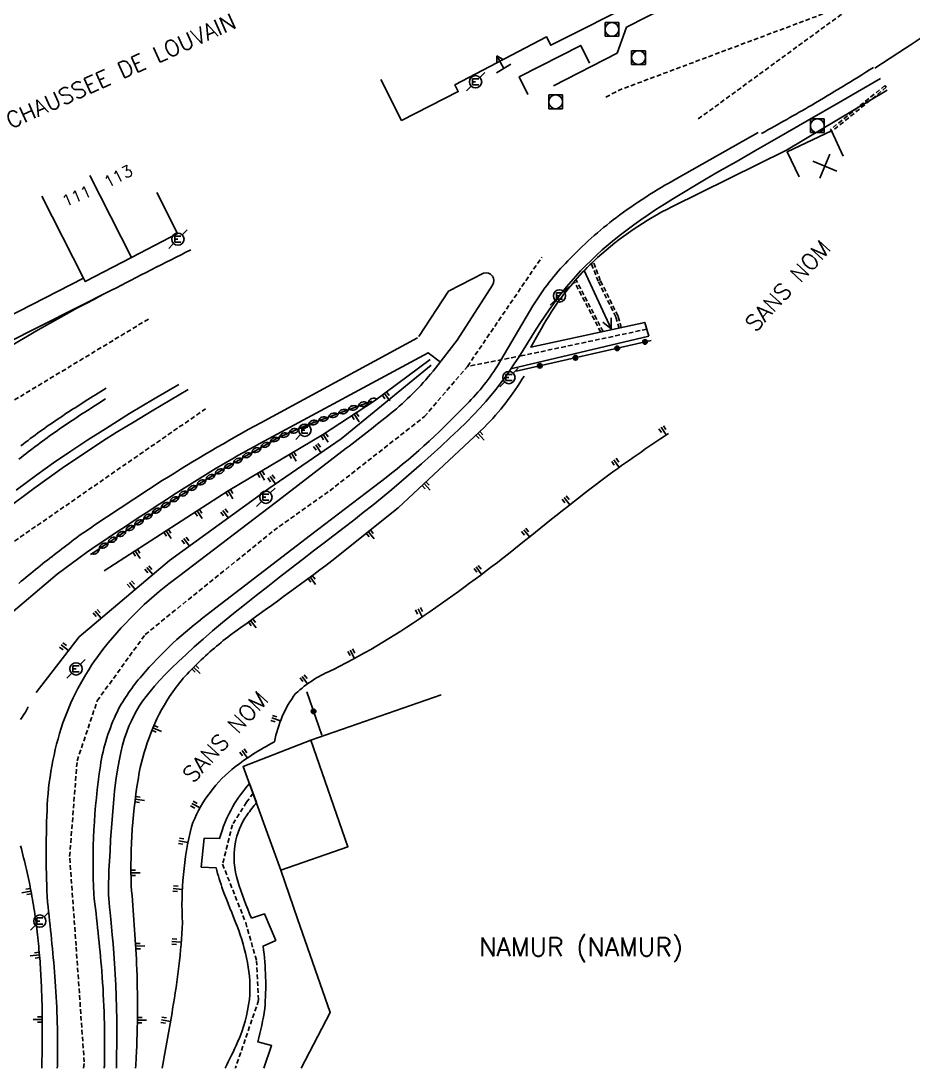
# Model space of a CAD drawing. Header units: millimetres. Extents: x 184999 to 186001, y 128999 to 130000.
# Drawn here: x 185464.3 to 185561.2, y 129000 to 129113.6 of the extents above; entities that cross this region are included whole.
import ezdxf
from ezdxf.enums import TextEntityAlignment as Align

# ---------------------------------------------------------------- set-up
doc = ezdxf.new("R2010")
doc.units = ezdxf.units.MM
doc.linetypes.add('DASHED', pattern=[0.75, 0.5, -0.25])
doc.layers.get('0').update_dxf_attribs({"linetype": 'CONTINUOUS'})
for name, color, linetype in [('W0001', 6, 'DASHED'), ('W0008', 7, 'CONTINUOUS'), ('W0100', 7, 'CONTINUOUS'), ('W0112', 1, 'DASHED'), ('W0211', 2, 'CONTINUOUS'), ('W0310', 3, 'CONTINUOUS'), ('W0322', 7, 'CONTINUOUS'), ('W0420', 7, 'CONTINUOUS'), ('W0471', 7, 'CONTINUOUS'), ('W0980', 7, 'CONTINUOUS'), ('W0989', 7, 'CONTINUOUS'), ('W0991', 7, 'CONTINUOUS'), ('W1102', 7, 'CONTINUOUS')]:
    doc.layers.add(name, color=color, linetype=linetype)
doc.styles.get("Standard").update_dxf_attribs({"font": 'romans.shx', "width": 0.85})

# ---------------------------------------------------------------- blocks, each defined once
blk = doc.blocks.new('T420')
for p, q in [((0.75, 0.75), (-0.75, 0.75)), ((-0.75, 0.75), (-0.75, -0.75)), ((0.75, 0.75), (0.75, -0.75)), ((0.75, -0.75), (-0.75, -0.75))]:
    blk.add_line(p, q)
blk.add_ellipse((0, 0), major_axis=(-0.53, 0.53), ratio=1, start_param=3.926991, end_param=10.210176)
blk = doc.blocks.new('T471')
for p, q in [((-0.333334, 0.333334), (-0.333334, -0.333334)), ((-0.333334, 0.333334), (0.333334, 0.333334)), ((-0.333334, 0), (0, 0)), ((0.500001, 0.500001), (1.000002, 1.000002)), ((-0.500001, -0.500001), (-1.000002, -1.000002)), ((-0.333334, -0.333334), (0.333334, -0.333334))]:
    blk.add_line(p, q)
blk.add_ellipse((0, 0), major_axis=(0.471405, 0.471405), ratio=1, start_param=5.4977871438, end_param=11.780972451)
blk = doc.blocks.new('t322o')
at = {"color": 0, "linetype": 'Continuous'}
for radius in [0.25, 0.15]:
    blk.add_circle((0, 0), radius, dxfattribs=at)
blk = doc.blocks.new('t211o')
at = {"color": 0, "linetype": 'Continuous'}
for p, q in [((-0.29, 0.5), (-0.29, 0)), ((0, 1), (0, 0)), ((0.29, 0.5), (0.29, 0))]:
    blk.add_line(p, q, dxfattribs=at)
blk = doc.blocks.new('t310o')
at = {"color": 0, "linetype": 'Continuous'}
for centre, start, end in [((-0.5, 0.38), 216.8699, 323.1304), ((0.5, -0.37), 36.8699, 143.1303)]:
    blk.add_arc(centre, 0.625, start, end, dxfattribs=at)
blk = doc.blocks.new('t991o')
at = {"color": 0, "linetype": 'Continuous'}
for p, q in [((-1, 1), (1, -1)), ((-1, -1), (1, 1))]:
    blk.add_line(p, q, dxfattribs=at)

msp = doc.modelspace()

# ---------------------------------------------------------------- linework, layer by layer
at = {"layer": 'W0001', "flags": 128}
for points in [[(185555.59, 129115.94), (185529.27, 129106.11), (185527.72, 129105.29)], [(185537.84, 129102.97), (185555.59, 129115.94)]]:
    msp.add_lwpolyline(points, dxfattribs=at)
at = {"layer": 'W0001'}
for points in [[(185471.11, 129000), (185471.18, 129000.66), (185470.29, 129013.28), (185469.6, 129022.95), (185470.41, 129033.33), (185472.59, 129039.84), (185477.79, 129047.03), (185491.75, 129058.31), (185497.84, 129062.64), (185508.11, 129070.68), (185512.79, 129076.13), (185520.86, 129087.98)], [(185478.16, 129081.27), (185457.21, 129068.62), (185436.58, 129048.06)], [(185532.26, 129080.16), (185518.77, 129077.3), (185512.79, 129076.13)], [(185431.72, 129000), (185435.63, 129017.37), (185443.76, 129035.84), (185450.15, 129045.01), (185460.54, 129055.04), (185484.36, 129071.53)], [(185489.51, 129029.84), (185488.81, 129028.85), (185487.27, 129026.39), (185486.2, 129022.12), (185488.71, 129015.78), (185489.88, 129011.65), (185490.11, 129007.35), (185487.61, 129000.04), (185487.59, 129000)]]:
    msp.add_lwpolyline(points, dxfattribs=at)
at = {"layer": 'W0008'}
msp.add_line((185517.63, 129075.9), (185532.47, 129079.42), dxfattribs=at)
at = {"layer": 'W0008', "flags": 128}
for points in [[(185522.11, 129106.57), (185529.05, 129110.13), (185530.07, 129112.93), (185547.78, 129121.99), (185550.92, 129121.24), (185559.01, 129125.36, 0.1884), (185561.52, 129128.52, 0.1326), (185561.81, 129132.19, 0.1256), (185559.96, 129135.96), (185559.79, 129136.16), (185531.73, 129164.48), (185527.27, 129169.08), (185523.1, 129173.2, 0.0445), (185521.09, 129174.97, 0.0516), (185518.33, 129176.35, 0.045), (185513.77, 129177.92), (185505.37, 129179.75), (185487.01, 129183.62), (185476.01, 129185.87, -0.025), (185468.5, 129187.67, -0.0345)], [(185613.82, 129149.27, 0.0431), (185610.16, 129148.81, 0.023), (185608.88, 129148.43, 0.1085), (185603.78, 129145.54), (185600.25, 129142.14, -0.0051), (185595.39, 129137.52, -0.0128), (185588.6, 129131.56, -0.0112), (185579.39, 129124.26, -0.0078), (185568.69, 129116.38, -0.0112), (185560.33, 129110.65), (185557.01, 129108.5)], [(185556.86, 129108.56, -0.007), (185550.16, 129104.47, -0.004451), (185544.72, 129101.4, -0.004451)], [(185532.05, 129080.89), (185519.67, 129078.2), (185520.56, 129079.8, -0.0303), (185522.76, 129083.3, -0.0507), (185526.92, 129087.94, -0.0708), (185534.99, 129093.44), (185547.44, 129099.57), (185558.36, 129106.11)], [(185473.36, 129000, 0.0011), (185473.37, 129000.42, 0.0252), (185473.09, 129010.5, 0.0105), (185472.21, 129018.87, -0.0483), (185472.93, 129032.79, -0.0725), (185474.78, 129038.7, -0.0567), (185477.43, 129042.57, -0.0544), (185484.54, 129049.21), (185495.73, 129057.82), (185503.35, 129063.59, 0.0385), (185512.46, 129071.78, 0.0583), (185516.03, 129076.18), (185519.9, 129082.71, -0.0564), (185523.69, 129087.58, -0.0406), (185528.95, 129092.28, -0.0336), (185535.5, 129096.5), (185544.34, 129101.49)], [(185415.83, 129054.73), (185429.82, 129060.87, 0.0229), (185431.8, 129061.94, 0.0305), (185433.75, 129063.42), (185435.46, 129060.21), (185420.54, 129052.18), (185421.5, 129048.76), (185423.81, 129050.52, -0.0812), (185429.14, 129052.36, 0.0929), (185434.87, 129055.94, 0.0174), (185438.07, 129058.74), (185440.16, 129060.73), (185443.09, 129063.31, -0.0143), (185451.02, 129070.01, -0.0236), (185459.72, 129076.19, -0.0231), (185474.14, 129084.39, -0.0029), (185482.77, 129088.79)], [(185509.85, 129076.57), (185508.53, 129077.61), (185490.25, 129067.78, 0.0192), (185480.88, 129062.18, 0.005499), (185471.43, 129055.95)], [(185486.47, 129000, 0.014679), (185487.82, 129002.8, 0.0774), (185489.11, 129007.45, 0.0694), (185488.9, 129011.46, 0.0441), (185487.78, 129015.41, -0.0056), (185486.23, 129019.31, -0.0145), (185485.49, 129021.73), (185483.88, 129021.8), (185484.22, 129024.96), (185485.85, 129024.89, -0.0485), (185487.3, 129028.38, -0.0397), (185489.12, 129030.87), (185489.9, 129028.81)], [(185489.9, 129028.81, 0.0252), (185488.86, 129027.47, 0.1043), (185487.55, 129024.31, 0.1111), (185487.85, 129020.28, 0.0325), (185489.35, 129016.25)], [(185489.35, 129016.25), (185490.76, 129016.73), (185491.98, 129013.85), (185490.6, 129013.23, -0.0548), (185490.78, 129006.45, -0.0298), (185490.03, 129002.84), (185491.53, 129002.44), (185490.67, 129000)]]:
    msp.add_lwpolyline(points, format="xyb", dxfattribs=at)
for points in [[(185519.34, 129105.61), (185518.39, 129107.53), (185525.08, 129110.96), (185526.04, 129109.01)], [(185474.67, 129000), (185474.67, 129000.01), (185474.7, 129001.33), (185474.72, 129002.65), (185474.72, 129003.97), (185474.71, 129005.26), (185474.68, 129006.54), (185474.65, 129007.79), (185474.6, 129009.01), (185474.54, 129010.2), (185474.47, 129011.34), (185474.39, 129012.44), (185474.31, 129013.48), (185474.23, 129014.45), (185474.15, 129015.34), (185474.07, 129016.15), (185474, 129016.86), (185473.93, 129017.46), (185473.88, 129017.96), (185473.85, 129018.39), (185473.82, 129018.78), (185473.81, 129019.17), (185473.8, 129019.59), (185473.81, 129020.1), (185473.84, 129020.72), (185473.87, 129021.49), (185473.92, 129022.45), (185473.98, 129023.55), (185474.05, 129024.78), (185474.14, 129026.07), (185474.24, 129027.41), (185474.35, 129028.74), (185474.48, 129030.03), (185474.63, 129031.24), (185474.79, 129032.35), (185474.96, 129033.34), (185475.15, 129034.24), (185475.35, 129035.05), (185475.57, 129035.79), (185475.8, 129036.47), (185476.04, 129037.09), (185476.3, 129037.67), (185476.57, 129038.23), (185476.85, 129038.76), (185477.16, 129039.28), (185477.51, 129039.8), (185477.89, 129040.33), (185478.33, 129040.87), (185478.81, 129041.44), (185479.36, 129042.04), (185479.98, 129042.69), (185480.66, 129043.38), (185481.42, 129044.11), (185482.24, 129044.88), (185483.13, 129045.69), (185484.09, 129046.54), (185485.11, 129047.42), (185486.21, 129048.34), (185487.37, 129049.3), (185488.58, 129050.27), (185489.83, 129051.27), (185491.1, 129052.26), (185492.37, 129053.26), (185493.64, 129054.23), (185494.88, 129055.19), (185496.08, 129056.11), (185497.23, 129056.99), (185498.33, 129057.83), (185499.4, 129058.65), (185500.44, 129059.46), (185501.47, 129060.27), (185502.5, 129061.08), (185503.52, 129061.92), (185504.57, 129062.78), (185505.64, 129063.68), (185506.72, 129064.61), (185507.79, 129065.55), (185508.86, 129066.5), (185509.89, 129067.44), (185510.88, 129068.36), (185511.81, 129069.25), (185512.67, 129070.09), (185513.44, 129070.88), (185514.15, 129071.62), (185514.78, 129072.32), (185515.37, 129073), (185515.91, 129073.67), (185516.42, 129074.33), (185516.91, 129075.01), (185517.39, 129075.69), (185517.87, 129076.41), (185518.35, 129077.14), (185518.83, 129077.89), (185519.31, 129078.65), (185519.78, 129079.41), (185520.26, 129080.15), (185520.73, 129080.89), (185521.2, 129081.59), (185521.66, 129082.27), (185522.12, 129082.93), (185522.59, 129083.56), (185523.06, 129084.17), (185523.54, 129084.76), (185524.03, 129085.35), (185524.54, 129085.92), (185525.07, 129086.49), (185525.62, 129087.06), (185526.2, 129087.63), (185526.8, 129088.2), (185527.42, 129088.76), (185528.06, 129089.32), (185528.72, 129089.87), (185529.41, 129090.42), (185530.11, 129090.96), (185530.84, 129091.5), (185531.6, 129092.04), (185532.4, 129092.59), (185533.25, 129093.15), (185534.17, 129093.74), (185535.16, 129094.35), (185536.24, 129095.01), (185537.42, 129095.71), (185538.71, 129096.47), (185540.19, 129097.33), (185541.95, 129098.34), (185544.06, 129099.55), (185546.6, 129101.01), (185549.65, 129102.76), (185553.31, 129104.86), (185557.64, 129107.36)], [(185433.75, 129063.42), (185458.82, 129076.68), (185474.14, 129084.39)], [(185462.7, 129060.62), (185465.72, 129062.88), (185468.78, 129065.07), (185470.23, 129066.07), (185471.7, 129067.05), (185473.17, 129068), (185474.66, 129068.94), (185476.6, 129070.13), (185478.54, 129071.3), (185480.5, 129072.46), (185482.45, 129073.61)], [(185473.55, 129073.75), (185473.27, 129073.57), (185472.99, 129073.4), (185472.7, 129073.22), (185472.42, 129073.05), (185472.14, 129072.88), (185471.86, 129072.7), (185471.58, 129072.53), (185471.3, 129072.35), (185471.03, 129072.18), (185470.75, 129072), (185470.47, 129071.82), (185470.19, 129071.64), (185469.91, 129071.47), (185469.64, 129071.29), (185469.36, 129071.11), (185469.08, 129070.93), (185468.81, 129070.74), (185468.53, 129070.56), (185468.26, 129070.38), (185467.99, 129070.19), (185467.72, 129070.01), (185467.44, 129069.82), (185467.17, 129069.63), (185466.9, 129069.44), (185466.64, 129069.25), (185466.37, 129069.06), (185466.11, 129068.87), (185465.85, 129068.68), (185465.59, 129068.49), (185465.33, 129068.29), (185465.08, 129068.1), (185464.82, 129067.9), (185464.56, 129067.7), (185464.31, 129067.5)], [(185492.51, 129021.46), (185488.43, 129032.72), (185495.78, 129035.56)]]:
    msp.add_lwpolyline(points, dxfattribs=at)
at = {"layer": 'W0008'}
for points in [[(185481.44, 129074.17), (185478.77, 129072.6), (185476.11, 129071), (185473.48, 129069.36), (185471.59, 129068.15), (185469.71, 129066.93), (185467.85, 129065.67), (185466.02, 129064.37), (185463.79, 129062.7)], [(185464.1, 129066.06), (185464.35, 129066.26), (185464.6, 129066.46), (185464.85, 129066.65), (185465.11, 129066.85), (185465.36, 129067.05), (185465.62, 129067.24), (185465.87, 129067.44), (185466.13, 129067.63), (185466.39, 129067.82), (185466.64, 129068.01), (185466.9, 129068.2), (185467.16, 129068.39), (185467.42, 129068.58), (185467.69, 129068.77), (185467.96, 129068.96), (185468.23, 129069.15), (185468.51, 129069.34), (185468.78, 129069.53), (185469.05, 129069.71), (185469.33, 129069.9), (185469.6, 129070.08), (185469.88, 129070.27), (185470.15, 129070.45), (185470.43, 129070.63), (185470.7, 129070.82), (185470.98, 129071), (185471.26, 129071.18), (185471.54, 129071.36), (185471.81, 129071.54), (185472.09, 129071.72), (185472.37, 129071.89), (185472.65, 129072.07), (185472.93, 129072.25), (185473.21, 129072.43), (185473.49, 129072.61)], [(185473.6, 129059.76), (185473.32, 129059.58), (185473.05, 129059.4), (185472.78, 129059.21), (185472.5, 129059.03), (185472.23, 129058.85), (185471.96, 129058.66), (185471.68, 129058.48), (185471.41, 129058.29), (185471.14, 129058.11), (185470.86, 129057.93), (185470.6, 129057.73), (185470.34, 129057.53), (185470.07, 129057.33), (185469.81, 129057.13), (185469.54, 129056.93), (185469.28, 129056.73), (185469.02, 129056.53), (185468.75, 129056.33), (185468.49, 129056.12), (185468.23, 129055.92), (185467.97, 129055.72), (185467.7, 129055.52), (185467.44, 129055.31), (185467.18, 129055.11), (185466.92, 129054.91), (185466.66, 129054.7), (185466.4, 129054.5), (185466.14, 129054.29), (185465.88, 129054.08), (185465.62, 129053.87), (185465.37, 129053.66), (185465.11, 129053.45), (185464.85, 129053.24), (185464.6, 129053.02), (185464.34, 129052.81), (185464.09, 129052.59)], [(185471.43, 129055.95), (185468.26, 129053.59), (185463.48, 129049.53)]]:
    msp.add_lwpolyline(points, dxfattribs=at)
at = {"layer": 'W0100'}
for p, q in [((185515.98, 129109.83), (185515.96, 129109.11)), ((185515.98, 129109.83), (185516.59, 129109.45)), ((185516.73, 129108.45), (185515.98, 129109.83)), ((185515.95, 129107.98), (185517.51, 129108.92)), ((185525.47, 129086.53), (185528.4, 129080.19)), ((185528.4, 129080.19), (185527.47, 129080.94)), ((185528.4, 129080.19), (185528.38, 129081.39))]:
    msp.add_line(p, q, dxfattribs=at)
at = {"layer": 'W0100', "flags": 128}
for points in [[(185503.37, 129107.26), (185505.64, 129102.81), (185511.78, 129105.94), (185511.42, 129106.66), (185521.37, 129111.87), (185521.83, 129110.98), (185531.59, 129115.88), (185529.32, 129120.33)], [(185548.79, 129096.71), (185547.51, 129099.42), (185552.3, 129101.67), (185553.57, 129098.95)], [(185459, 129085.15), (185461.26, 129080.69), (185471.11, 129085.69), (185471.29, 129085.33), (185476.31, 129087.93), (185481.31, 129090.55), (185479.05, 129095.01)], [(185494.74, 129000), (185497.89, 129006.03), (185494.35, 129016.2), (185492.51, 129021.46), (185499.81, 129024.01), (185495.78, 129035.56), (185509.94, 129040.5)]]:
    msp.add_lwpolyline(points, dxfattribs=at)
at = {"layer": 'W0100'}
msp.add_lwpolyline([(185532.47, 129079.42), (185532.05, 129080.89)], dxfattribs=at)
at = {"layer": 'W0112'}
for p, q in [((185558.11, 129106.61), (185552.21, 129101.83)), ((185558.26, 129106.41), (185552.36, 129101.64)), ((185558.11, 129106.61), (185558.26, 129106.41)), ((185552.21, 129101.83), (185552.36, 129101.64)), ((185526.99, 129085.36), (185526.23, 129087.3)), ((185527.21, 129085.46), (185526.43, 129087.49)), ((185527.51, 129079.9), (185524.56, 129085.54)), ((185528.89, 129081.5), (185526.99, 129085.36)), ((185529.13, 129081.59), (185527.21, 129085.46)), ((185527.26, 129079.85), (185524.38, 129085.34)), ((185529.24, 129080.28), (185528.89, 129081.5)), ((185529.49, 129080.33), (185529.13, 129081.59))]:
    msp.add_line(p, q, dxfattribs=at)
at = {"layer": 'W0211', "flags": 128}
for points in [[(185508.75, 129076.86), (185502.68, 129072.39), (185497.06, 129068.69), (185486.8, 129062.61), (185473.35, 129053.96)], [(185465.96, 129040.74), (185470.63, 129046.79), (185480.43, 129055.06), (185491.23, 129062.89), (185499.09, 129068.28), (185508.83, 129076.26)]]:
    msp.add_lwpolyline(points, dxfattribs=at)
for points in [[(185518.93, 129075.08, -0.06), (185514.62, 129069.53), (185505.26, 129060.8), (185498.06, 129055.02, -0.0064), (185487.53, 129047.34, 0.0285), (185483.66, 129044.09, 0.0553), (185480.43, 129040.3, 0.0537), (185478.41, 129036.35, 0.0411), (185477.15, 129032.05, 0.051), (185476.28, 129019.76, -0.0103), (185476.87, 129011.3, -0.0229), (185476.82, 129001.16, -0.002278), (185476.75, 129000)], [(185479.66, 129000, 0.002738), (185480.78, 129006.41, 0.0316), (185481.85, 129015.75, -0.0744), (185482.82, 129026.18, -0.07), (185484.59, 129029.56, -0.0632), (185487.2, 129032.39, -0.0473), (185491.85, 129035.4, -0.1167), (185494.13, 129040.63, -0.0893), (185498.26, 129043.25, 0.0357), (185508.72, 129049.53, 0.0168), (185518.41, 129056.72, -0.0086), (185527.85, 129064.16, -0.0107), (185534.62, 129068.86)]]:
    msp.add_lwpolyline(points, format="xyb", dxfattribs=at)
at = {"layer": 'W0211'}
for points in [[(185464.28, 129037.8), (185464.45, 129038.08), (185464.62, 129038.35), (185464.79, 129038.63), (185464.95, 129038.9), (185465.11, 129039.18)], [(185466.57, 129000), (185466.57, 129000.32), (185466.58, 129000.65), (185466.59, 129000.98), (185466.6, 129001.32), (185466.6, 129001.65), (185466.61, 129001.98), (185466.61, 129002.31), (185466.62, 129002.64), (185466.62, 129002.98), (185466.62, 129003.31), (185466.63, 129003.64), (185466.63, 129003.97), (185466.63, 129004.31), (185466.63, 129004.64), (185466.63, 129004.97), (185466.62, 129005.3), (185466.62, 129005.64), (185466.62, 129005.97), (185466.61, 129006.3), (185466.6, 129006.63), (185466.6, 129006.96), (185466.59, 129007.3), (185466.58, 129007.63), (185466.57, 129007.96), (185466.56, 129008.29), (185466.54, 129008.63), (185466.53, 129008.96), (185466.52, 129009.29), (185466.5, 129009.62), (185466.48, 129009.95), (185466.46, 129010.27), (185466.44, 129010.59), (185466.42, 129010.92), (185466.4, 129011.24), (185466.38, 129011.56), (185466.35, 129011.89), (185466.33, 129012.21), (185466.3, 129012.53), (185466.27, 129012.85), (185466.24, 129013.18), (185466.21, 129013.5), (185466.18, 129013.82), (185466.14, 129014.15), (185466.11, 129014.47), (185466.07, 129014.79), (185466.03, 129015.11), (185465.99, 129015.43), (185465.95, 129015.75), (185465.91, 129016.07), (185465.86, 129016.4), (185465.81, 129016.72), (185465.77, 129017.04), (185465.72, 129017.36), (185465.67, 129017.68), (185465.61, 129018), (185465.56, 129018.32), (185465.5, 129018.63), (185465.44, 129018.95), (185465.38, 129019.27), (185465.32, 129019.59), (185465.26, 129019.91), (185465.19, 129020.23), (185465.12, 129020.55), (185465.05, 129020.88), (185464.98, 129021.2), (185464.91, 129021.53), (185464.83, 129021.85), (185464.76, 129022.17), (185464.68, 129022.49), (185464.6, 129022.82), (185464.52, 129023.14), (185464.44, 129023.46), (185464.36, 129023.78), (185464.27, 129024.1)]]:
    msp.add_lwpolyline(points, dxfattribs=at)
at = {"layer": 'W0310', "flags": 128}
msp.add_lwpolyline([(185502.39, 129072.37), (185495.53, 129069.83), (185492.29, 129068.41), (185490.46, 129067.38, 0.0145), (185481.13, 129061.8, 0.006), (185471.87, 129055.71)], format="xyb", dxfattribs=at)
at = {"layer": 'W0322'}
for p, q in [((185518.07, 129075.61), (185532.72, 129078.92)), ((185495.35, 129040.83), (185496.98, 129036.1))]:
    msp.add_line(p, q, dxfattribs=at)
at = {"layer": 'W1102'}
for p, q in [((185476.31, 129087.93), (185471.79, 129096.85)), ((185466.58, 129094.61), (185471.11, 129085.69))]:
    msp.add_line(p, q, dxfattribs=at)
at = {"layer": 'W1102', "flags": 128}
for points in [[(185468.26, 129000, 0.002895), (185468.28, 129000.99, 0.0223), (185468, 129009.95, 0.0093), (185467.19, 129017.99), (185467.19, 129018.01, -0.0223), (185467.14, 129027.95, -0.0707), (185468.87, 129037.46, -0.08), (185473.34, 129045.59, -0.0654), (185481.55, 129053.45), (185492.68, 129061.92), (185499.62, 129067.24, 0.0127), (185504.76, 129071.28, 0.0522), (185509.3, 129075.92), (185511.68, 129078.99), (185515.5, 129084.94, 0.7239), (185514.54, 129086.23), (185510.72, 129084.29), (185507.52, 129079.36)], [(185473.6, 129059.76), (185479.66, 129063.73, -0.0173), (185490.34, 129070.01), (185507.38, 129079.22)]]:
    msp.add_lwpolyline(points, format="xyb", dxfattribs=at)

# ---------------------------------------------------------------- block references
at = {"layer": 'W0211'}
for p, rotation in [((185503.77, 129073.2), 216.3306119131354), ((185500.47, 129070.94), 213.3724706063999), ((185533.82, 129069.53), 213.6963133138299), ((185497.13, 129068.74), 213.3724706063999), ((185513.92, 129068.87), 223.0072847297372), ((185496.32, 129067.6), 214.4328685020349), ((185493.69, 129066.7), 210.6407792979222), ((185528.68, 129065.99), 214.8770956203655), ((185490.25, 129064.66), 210.6407792979222), ((185491.36, 129064.19), 215.1753445414906), ((185486.81, 129062.62), 210.6407792979222), ((185508.07, 129063.42), 223.0072847297372), ((185523.29, 129061.9), 218.1628914018502), ((185483.45, 129060.45), 212.7459900855322), ((185486.23, 129060.5), 215.9622481073472), ((185480.08, 129058.29), 212.7459900855322), ((185502.02, 129058.2), 218.7206690185246), ((185518.89, 129058.4), 219.0906601837478), ((185482.01, 129057.44), 215.9622481063113), ((185476.72, 129056.13), 212.7459900855322), ((185477.98, 129054.3), 220.1626803380775), ((185513.73, 129054.37), 216.618811876624), ((185476.08, 129052.69), 220.1626803380424), ((185495.71, 129053.28), 216.5086401114213), ((185472.38, 129049.57), 220.1626803376538), ((185507.42, 129049.84), 205.9435433407625), ((185489.25, 129048.57), 215.6084401946204), ((185468.69, 129045.91), 232.2908833655431), ((185500.06, 129045.33), 208.2884952705517), ((185483.06, 129043.51), 225.38924536928), ((185494.84, 129042.5), 216.5103261089418), ((185491.54, 129037.99), 250.8650870326007), ((185478.63, 129036.91), 247.3726030843206), ((185488.31, 129034.45), 215.5443214959719), ((185476.72, 129029.17), 262.8763603159519), ((185482.87, 129028.7), 241.8243356381817), ((185481.46, 129024.66), 259.88917466997), ((185476.25, 129021.19), 270.4431355554303), ((185465.4, 129019.2), 100.6153038095128), ((185480.84, 129019.49), 263.7902613012532), ((185480.71, 129013.74), 265.056223970426), ((185476.77, 129013.21), 273.3119414079694), ((185466.32, 129012.27), 94.84877651439557), ((185466.62, 129005.28), 90.41380523562482), ((185476.95, 129005.21), 269.1740148547826), ((185479.56, 129005.23), 260.3337794631935)]:
    msp.add_blockref('t211o', p, dxfattribs=dict(at, rotation=rotation))
at = {"layer": 'W0310'}
for p, rotation in [((185499.85, 129071.43), 200.2631670893841), ((185500.93, 129071.83), 200.2631670893841), ((185502.01, 129072.23), 200.2631670893841), ((185496.61, 129070.23), 200.2631670893841), ((185497.69, 129070.63), 200.2631670893841), ((185498.77, 129071.03), 200.2631670893841), ((185493.43, 129068.91), 203.8187707655375), ((185494.48, 129069.37), 203.8187707655375), ((185495.54, 129069.84), 200.2631670893841), ((185491.37, 129067.89), 209.1124314467789), ((185492.38, 129068.44), 203.8187707655375), ((185489.36, 129066.77), 209.6016304998693), ((185490.37, 129067.33), 209.2503067017063), ((185487.37, 129065.62), 210.3042780961952), ((185488.37, 129066.2), 209.9529542980322), ((185485.39, 129064.45), 211.0069256925212), ((185486.38, 129065.03), 210.6556018943582), ((185483.43, 129063.25), 211.7095732888471), ((185484.41, 129063.85), 211.3582494906842), ((185481.48, 129062.03), 212.4122208851731), ((185482.45, 129062.64), 212.0608970870101), ((185479.54, 129060.78), 212.8857629035127), ((185480.51, 129061.41), 212.7430715576541), ((185478.58, 129060.16), 213.0284542493713), ((185476.65, 129058.9), 213.3138369410885), ((185477.62, 129059.53), 213.1711455952299), ((185474.74, 129057.63), 213.5992196328056), ((185475.69, 129058.27), 213.456528286947), ((185472.82, 129056.36), 213.8846023245228), ((185473.78, 129057), 213.7419109786643)]:
    msp.add_blockref('t310o', p, dxfattribs=dict(at, rotation=rotation))
at = {"layer": 'W0322'}
for p in [(185532.06, 129078.78), (185529.05, 129078.09), (185520.63, 129076.19), (185524.52, 129077.07), (185496.08, 129038.7)]:
    msp.add_blockref('t322o', p, dxfattribs=at)
at = {"layer": 'W0420'}
for p in [(185528.47, 129112.69), (185531.36, 129109.63), (185522.36, 129104.84), (185550.77, 129102.24)]:
    msp.add_blockref('T420', p, dxfattribs=at)
at = {"layer": 'W0471'}
for p in [(185513.67, 129107.01), (185481.35, 129089.93), (185522.78, 129083.77), (185517.29, 129074.92), (185495.14, 129069.2), (185490.9, 129061.93), (185470.29, 129043.31), (185466.36, 129015.95)]:
    msp.add_blockref('T471', p, dxfattribs=at)
at = {"layer": 'W0991', "rotation": 22.45260210375452}
msp.add_blockref('t991o', (185551.59, 129097.86), dxfattribs=at)

# ---------------------------------------------------------------- texts
at = {"layer": 'W0980'}
msp.add_text('NAMUR (NAMUR)', height=2, dxfattribs=at).set_placement((185525.11, 129013.01), align=Align.MIDDLE)
at = {"layer": 'W0989'}
for s, rotation, p in [('CHAUSSEE DE LOUVAIN', 24.155, (185475.16, 129108.19)), ('SANS NOM', 47.4739, (185547.58, 129084.9)), ('SANS NOM', 47.4739, (185486.51, 129035.96))]:
    msp.add_text(s, height=1.75, rotation=rotation, dxfattribs=at).set_placement(p, align=Align.MIDDLE)
at = {"layer": 'W0991'}
for s, rotation, p in [('113', 27.614, (185474.87, 129096.77)), ('111', 23.3266, (185470.35, 129094.62))]:
    msp.add_text(s, height=1.25, rotation=rotation, dxfattribs=at).set_placement(p, align=Align.MIDDLE)

doc.saveas('drawing.dxf')
